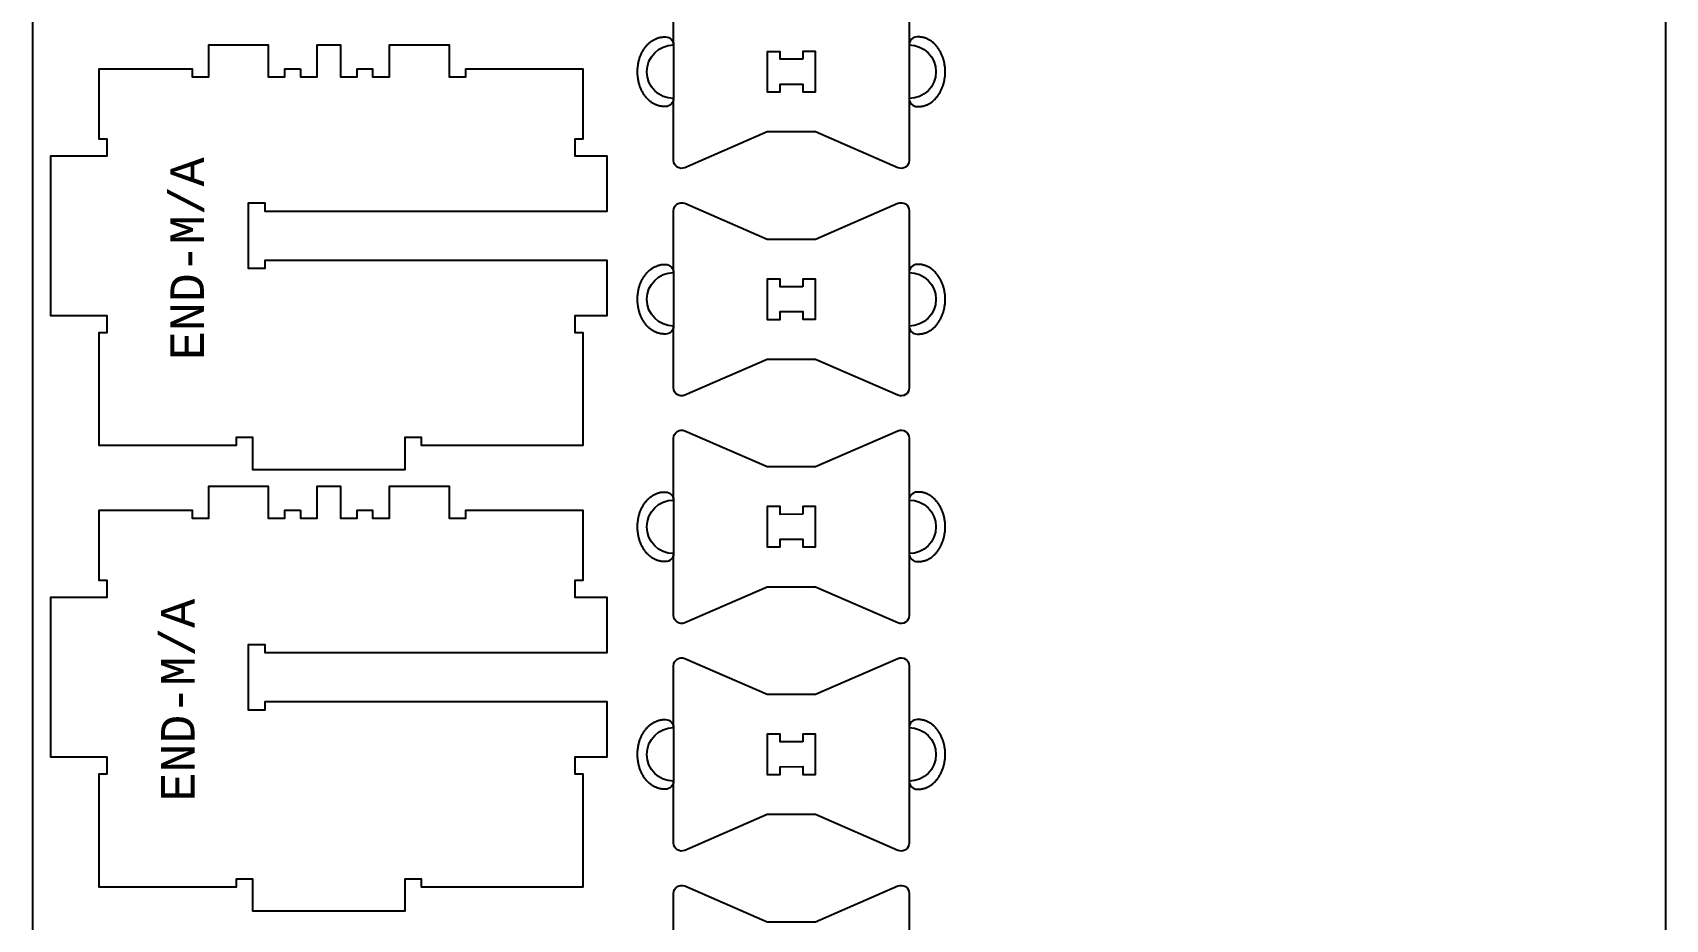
# Model space of a CAD drawing. Extents: x -30 to 12678, y 0 to 23683.
# Drawn here: x 5029 to 6249, y 1956 to 2619 of the extents above; entities that cross this region are included whole.
import ezdxf

# ---------------------------------------------------------------- set-up
doc = ezdxf.new("R2010")
doc.units = 0
for name, color, linetype in [('0_SHEET_SPRUCEPLY_2440X122', 1, 'CONTINUOUS'), ('1_ANYTOOL_1MMDEEP_LABELS_S', 2, 'CONTINUOUS'), ('3_ANYTOOL_CUTTHROUGH_INSID', 4, 'CONTINUOUS'), ('4_ANYTOOL_CUTTHROUGH_OUTSI', 5, 'CONTINUOUS'), ('5_ANYTOOL_HALF_MILL_9MM_IN', 3, 'CONTINUOUS')]:
    doc.layers.add(name, color=color, linetype=linetype)
doc.styles.add('MONOTXT_REGULAR', font='')
doc.styles.get('MONOTXT_REGULAR').set_extended_font_data('Monotxt')

msp = doc.modelspace()

# ---------------------------------------------------------------- linework, layer by layer
at = {"layer": '0_SHEET_SPRUCEPLY_2440X122'}
msp.add_lwpolyline([(6249.3, 1290.9), (5029.3, 1290.9), (5029.3, 3730.9), (6249.3, 3730.9)], close=True, dxfattribs=at)
at = {"layer": '3_ANYTOOL_CUTTHROUGH_INSID'}
for points in [[(5604.7, 2598.8), (5587.7, 2598.8), (5587.7, 2604.5), (5578.2, 2604.5), (5578.2, 2574.5), (5587.7, 2574.5), (5587.7, 2580.3), (5604.7, 2580.3), (5604.7, 2574.6), (5614.2, 2574.6), (5614.2, 2604.6), (5604.7, 2604.6)], [(5604.7, 2428.9), (5587.7, 2428.8), (5587.7, 2434.6), (5578.2, 2434.6), (5578.2, 2404.5), (5587.7, 2404.5), (5587.7, 2410.3), (5604.7, 2410.4), (5604.7, 2404.6), (5614.2, 2404.6), (5614.2, 2434.6), (5604.7, 2434.6)], [(5604.7, 2258.9), (5587.7, 2258.8), (5587.7, 2264.6), (5578.2, 2264.6), (5578.2, 2234.5), (5587.7, 2234.5), (5587.7, 2240.3), (5604.7, 2240.4), (5604.7, 2234.6), (5614.2, 2234.6), (5614.2, 2264.6), (5604.7, 2264.6)], [(5604.7, 2088.9), (5587.7, 2088.8), (5587.7, 2094.6), (5578.2, 2094.6), (5578.2, 2064.5), (5587.7, 2064.5), (5587.7, 2070.3), (5604.7, 2070.4), (5604.7, 2064.6), (5614.2, 2064.6), (5614.2, 2094.6), (5604.7, 2094.6)]]:
    msp.add_lwpolyline(points, close=True, dxfattribs=at)
at = {"layer": '4_ANYTOOL_CUTTHROUGH_OUTSI'}
for points in [[(5684.2, 2523.3, -0.539734), (5675.8, 2517.8), (5614.2, 2544.5), (5578.2, 2544.5), (5516.6, 2517.8, -0.539734), (5508.2, 2523.3), (5508.2, 2569.5, -1), (5508.2, 2609.5), (5508.2, 2655.7, -0.539734), (5516.6, 2661.2), (5578.2, 2634.5), (5614.2, 2634.5), (5675.8, 2661.2, -0.539734), (5684.2, 2655.7), (5684.2, 2609.5, -1), (5684.2, 2569.5)], [(5684.2, 2353.3, -0.539734), (5675.8, 2347.8), (5614.2, 2374.5), (5578.2, 2374.5), (5516.6, 2347.8, -0.539734), (5508.2, 2353.3), (5508.2, 2399.5, -1), (5508.2, 2439.5), (5508.2, 2485.7, -0.539734), (5516.6, 2491.2), (5578.2, 2464.5), (5614.2, 2464.5), (5675.8, 2491.2, -0.539734), (5684.2, 2485.7), (5684.2, 2439.5, -1), (5684.2, 2399.5)], [(5684.2, 2183.3, -0.539734), (5675.8, 2177.8), (5614.2, 2204.5), (5578.2, 2204.5), (5516.6, 2177.8, -0.539734), (5508.2, 2183.3), (5508.2, 2229.5, -1), (5508.2, 2269.5), (5508.2, 2315.7, -0.539734), (5516.6, 2321.2), (5578.2, 2294.5), (5614.2, 2294.5), (5675.8, 2321.2, -0.539734), (5684.2, 2315.7), (5684.2, 2269.5, -1), (5684.2, 2229.5)], [(5684.2, 2013.3, -0.539734), (5675.8, 2007.8), (5614.2, 2034.5), (5578.2, 2034.5), (5516.6, 2007.8, -0.539734), (5508.2, 2013.3), (5508.2, 2059.5, -1), (5508.2, 2099.5), (5508.2, 2145.7, -0.539734), (5516.6, 2151.2), (5578.2, 2124.5), (5614.2, 2124.5), (5675.8, 2151.2, -0.539734), (5684.2, 2145.7), (5684.2, 2099.5, -1), (5684.2, 2059.5)], [(5684.2, 1843.3, -0.539734), (5675.8, 1837.8), (5614.2, 1864.5), (5578.2, 1864.5), (5516.6, 1837.8, -0.539734), (5508.2, 1843.3), (5508.2, 1889.5, -1), (5508.2, 1929.5), (5508.2, 1975.7, -0.539734), (5516.6, 1981.2), (5578.2, 1954.5), (5614.2, 1954.5), (5675.8, 1981.2, -0.539734), (5684.2, 1975.7), (5684.2, 1929.5, -1), (5684.2, 1889.5)]]:
    msp.add_lwpolyline(points, format="xyb", close=True, dxfattribs=at)
for points in [[(5229.3, 2591.7), (5229.3, 2585.7), (5241.8, 2585.7), (5241.8, 2609.7), (5259.3, 2609.7), (5259.3, 2585.7), (5271.8, 2585.7), (5271.8, 2591.7), (5283.3, 2591.7), (5283.3, 2585.7), (5295.8, 2585.7), (5295.8, 2609.7), (5340.4, 2609.7), (5340.4, 2585.7), (5352.9, 2585.7), (5352.9, 2591.7), (5440.4, 2591.7), (5440.4, 2539.2), (5434.4, 2539.2), (5434.4, 2526.7), (5458.4, 2526.7), (5458.4, 2485.2), (5202.9, 2485.2), (5202.9, 2491.2), (5190.4, 2491.2), (5190.4, 2442.7), (5202.9, 2442.7), (5202.9, 2448.7), (5458.4, 2448.7), (5458.4, 2407.2), (5434.4, 2407.2), (5434.4, 2394.7), (5440.4, 2394.7), (5440.4, 2310.2), (5422.6, 2310.2), (5319.9, 2310.2), (5319.9, 2316.2), (5307.4, 2316.2), (5307.4, 2292.2), (5193.9, 2292.2), (5193.9, 2316.2), (5181.4, 2316.2), (5181.4, 2310.2), (5078.9, 2310.2), (5078.9, 2394.7), (5084.9, 2394.7), (5084.9, 2407.2), (5042.9, 2407.2), (5042.9, 2526.7), (5084.9, 2526.7), (5084.9, 2539.2), (5078.9, 2539.2), (5078.9, 2591.7), (5148.4, 2591.7), (5148.4, 2585.7), (5160.9, 2585.7), (5160.9, 2609.7), (5205.3, 2609.7), (5205.3, 2585.7), (5217.8, 2585.7), (5217.8, 2591.7)], [(5229.3, 2261.9), (5229.3, 2255.9), (5241.8, 2255.9), (5241.8, 2279.9), (5259.3, 2279.9), (5259.3, 2255.9), (5271.8, 2255.9), (5271.8, 2261.9), (5283.3, 2261.9), (5283.3, 2255.9), (5295.8, 2255.9), (5295.8, 2279.9), (5340.4, 2279.9), (5340.4, 2255.9), (5352.9, 2255.9), (5352.9, 2261.9), (5440.4, 2261.9), (5440.4, 2209.4), (5434.4, 2209.4), (5434.4, 2196.9), (5458.4, 2196.9), (5458.4, 2155.4), (5202.9, 2155.4), (5202.9, 2161.4), (5190.4, 2161.4), (5190.4, 2112.9), (5202.9, 2112.9), (5202.9, 2118.9), (5458.4, 2118.9), (5458.4, 2077.4), (5434.4, 2077.4), (5434.4, 2064.9), (5440.4, 2064.9), (5440.4, 1980.4), (5422.6, 1980.4), (5319.9, 1980.4), (5319.9, 1986.4), (5307.4, 1986.4), (5307.4, 1962.4), (5193.9, 1962.4), (5193.9, 1986.4), (5181.4, 1986.4), (5181.4, 1980.4), (5078.9, 1980.4), (5078.9, 2064.9), (5084.9, 2064.9), (5084.9, 2077.4), (5042.9, 2077.4), (5042.9, 2196.9), (5084.9, 2196.9), (5084.9, 2209.4), (5078.9, 2209.4), (5078.9, 2261.9), (5148.4, 2261.9), (5148.4, 2255.9), (5160.9, 2255.9), (5160.9, 2279.9), (5205.3, 2279.9), (5205.3, 2255.9), (5217.8, 2255.9), (5217.8, 2261.9)]]:
    msp.add_lwpolyline(points, close=True, dxfattribs=at)
at = {"layer": '5_ANYTOOL_HALF_MILL_9MM_IN'}
for points in [[(5501.2, 2563.5), (5500.8, 2563.5), (5500.3, 2563.5), (5499.9, 2563.6), (5499.4, 2563.6), (5499, 2563.7), (5498.5, 2563.7), (5498, 2563.8), (5497.6, 2563.9), (5497.1, 2564.1), (5496.6, 2564.2), (5496.2, 2564.3), (5495.7, 2564.5), (5495.3, 2564.7), (5494.8, 2564.9), (5494.3, 2565.1), (5493.9, 2565.3), (5493.4, 2565.6), (5492.9, 2565.8), (5492.5, 2566.1), (5492, 2566.4), (5491.6, 2566.7), (5491.2, 2567), (5490.7, 2567.4), (5490.3, 2567.7), (5489.9, 2568.1), (5489.4, 2568.5), (5489, 2568.9), (5488.6, 2569.3), (5488.2, 2569.8), (5487.8, 2570.2), (5487.5, 2570.7), (5487.1, 2571.1), (5486.7, 2571.6), (5486.4, 2572.1), (5486, 2572.6), (5485.7, 2573.1), (5485.4, 2573.6), (5485.1, 2574.2), (5484.8, 2574.7), (5484.5, 2575.3), (5484.2, 2575.8), (5484, 2576.4), (5483.7, 2577), (5483.5, 2577.6), (5483.2, 2578.2), (5483, 2578.7), (5482.8, 2579.3), (5482.6, 2579.9), (5482.5, 2580.5), (5482.3, 2581.1), (5482.2, 2581.7), (5482, 2582.4), (5481.9, 2583), (5481.8, 2583.6), (5481.7, 2584.2), (5481.6, 2584.8), (5481.5, 2585.4), (5481.4, 2586), (5481.4, 2586.6), (5481.3, 2587.2), (5481.3, 2587.8), (5481.3, 2588.3), (5481.2, 2589.5), (5481.3, 2590.7), (5481.3, 2591.3), (5481.3, 2591.8), (5481.4, 2592.4), (5481.4, 2593), (5481.5, 2593.6), (5481.6, 2594.2), (5481.7, 2594.8), (5481.8, 2595.4), (5481.9, 2596.1), (5482, 2596.7), (5482.2, 2597.3), (5482.3, 2597.9), (5482.5, 2598.5), (5482.6, 2599.1), (5482.8, 2599.7), (5483, 2600.3), (5483.3, 2600.9), (5483.5, 2601.4), (5483.7, 2602), (5484, 2602.6), (5484.2, 2603.2), (5484.5, 2603.7), (5484.8, 2604.3), (5485.1, 2604.8), (5485.4, 2605.4), (5485.7, 2605.9), (5486, 2606.4), (5486.4, 2606.9), (5486.7, 2607.4), (5487.1, 2607.9), (5487.5, 2608.4), (5487.9, 2608.8), (5488.2, 2609.3), (5488.6, 2609.7), (5489, 2610.1), (5489.5, 2610.5), (5489.9, 2610.9), (5490.3, 2611.3), (5490.7, 2611.6), (5491.2, 2612), (5491.6, 2612.3), (5492.1, 2612.6), (5492.5, 2612.9), (5493, 2613.2), (5493.4, 2613.4), (5493.9, 2613.7), (5494.4, 2613.9), (5494.8, 2614.1), (5495.3, 2614.3), (5495.8, 2614.5), (5496.2, 2614.7), (5496.7, 2614.8), (5497.2, 2615), (5497.6, 2615.1), (5498.1, 2615.2), (5498.5, 2615.3), (5499, 2615.3), (5499.5, 2615.4), (5499.9, 2615.4), (5500.4, 2615.5), (5500.8, 2615.5), (5501.3, 2615.5), (5502.2, 2615.5, -0.413668), (5508.2, 2609.5), (5508.2, 2569.5, -0.41476), (5502.2, 2563.5)], [(5691.2, 2563.5), (5691.6, 2563.5), (5692.1, 2563.5), (5692.5, 2563.6), (5693, 2563.6), (5693.4, 2563.7), (5693.9, 2563.7), (5694.4, 2563.8), (5694.8, 2563.9), (5695.3, 2564.1), (5695.8, 2564.2), (5696.2, 2564.3), (5696.7, 2564.5), (5697.2, 2564.7), (5697.6, 2564.9), (5698.1, 2565.1), (5698.5, 2565.3), (5699, 2565.6), (5699.5, 2565.8), (5699.9, 2566.1), (5700.4, 2566.4), (5700.8, 2566.7), (5701.3, 2567), (5701.7, 2567.4), (5702.1, 2567.7), (5702.5, 2568.1), (5703, 2568.5), (5703.4, 2568.9), (5703.8, 2569.3), (5704.2, 2569.8), (5704.6, 2570.2), (5704.9, 2570.7), (5705.3, 2571.1), (5705.7, 2571.6), (5706, 2572.1), (5706.4, 2572.6), (5706.7, 2573.1), (5707, 2573.6), (5707.3, 2574.2), (5707.6, 2574.7), (5707.9, 2575.3), (5708.2, 2575.8), (5708.4, 2576.4), (5708.7, 2577), (5708.9, 2577.6), (5709.2, 2578.2), (5709.4, 2578.7), (5709.6, 2579.3), (5709.8, 2579.9), (5709.9, 2580.5), (5710.1, 2581.1), (5710.3, 2581.7), (5710.4, 2582.4), (5710.5, 2583), (5710.6, 2583.6), (5710.7, 2584.2), (5710.8, 2584.8), (5710.9, 2585.4), (5711, 2586), (5711, 2586.6), (5711.1, 2587.2), (5711.1, 2587.8), (5711.1, 2588.3), (5711.2, 2589.5), (5711.1, 2590.7), (5711.1, 2591.3), (5711.1, 2591.8), (5711, 2592.4), (5711, 2593), (5710.9, 2593.6), (5710.8, 2594.2), (5710.7, 2594.8), (5710.6, 2595.4), (5710.5, 2596.1), (5710.4, 2596.7), (5710.3, 2597.3), (5710.1, 2597.9), (5709.9, 2598.5), (5709.8, 2599.1), (5709.6, 2599.7), (5709.4, 2600.3), (5709.2, 2600.9), (5708.9, 2601.4), (5708.7, 2602), (5708.4, 2602.6), (5708.2, 2603.2), (5707.9, 2603.7), (5707.6, 2604.3), (5707.3, 2604.8), (5707, 2605.4), (5706.7, 2605.9), (5706.4, 2606.4), (5706, 2606.9), (5705.7, 2607.4), (5705.3, 2607.9), (5704.9, 2608.4), (5704.5, 2608.8), (5704.2, 2609.3), (5703.8, 2609.7), (5703.4, 2610.1), (5702.9, 2610.5), (5702.5, 2610.9), (5702.1, 2611.3), (5701.7, 2611.6), (5701.2, 2612), (5700.8, 2612.3), (5700.3, 2612.6), (5699.9, 2612.9), (5699.4, 2613.2), (5699, 2613.4), (5698.5, 2613.7), (5698, 2613.9), (5697.6, 2614.1), (5697.1, 2614.3), (5696.6, 2614.5), (5696.2, 2614.7), (5695.7, 2614.8), (5695.2, 2615), (5694.8, 2615.1), (5694.3, 2615.2), (5693.9, 2615.3), (5693.4, 2615.3), (5692.9, 2615.4), (5692.5, 2615.4), (5692, 2615.5), (5691.6, 2615.5), (5691.1, 2615.5), (5690.2, 2615.5, 0.413668), (5684.2, 2609.5), (5684.2, 2569.5, 0.41476), (5690.2, 2563.5)], [(5501.2, 2393.5), (5500.8, 2393.5), (5500.3, 2393.6), (5499.9, 2393.6), (5499.4, 2393.6), (5499, 2393.7), (5498.5, 2393.8), (5498, 2393.9), (5497.6, 2394), (5497.1, 2394.1), (5496.6, 2394.2), (5496.2, 2394.4), (5495.7, 2394.5), (5495.3, 2394.7), (5494.8, 2394.9), (5494.3, 2395.1), (5493.9, 2395.3), (5493.4, 2395.6), (5492.9, 2395.9), (5492.5, 2396.1), (5492, 2396.4), (5491.6, 2396.7), (5491.2, 2397.1), (5490.7, 2397.4), (5490.3, 2397.8), (5489.9, 2398.1), (5489.4, 2398.5), (5489, 2398.9), (5488.6, 2399.3), (5488.2, 2399.8), (5487.8, 2400.2), (5487.5, 2400.7), (5487.1, 2401.1), (5486.7, 2401.6), (5486.4, 2402.1), (5486, 2402.6), (5485.7, 2403.1), (5485.4, 2403.7), (5485.1, 2404.2), (5484.8, 2404.7), (5484.5, 2405.3), (5484.2, 2405.9), (5484, 2406.4), (5483.7, 2407), (5483.5, 2407.6), (5483.2, 2408.2), (5483, 2408.8), (5482.8, 2409.4), (5482.6, 2410), (5482.5, 2410.6), (5482.3, 2411.2), (5482.2, 2411.8), (5482, 2412.4), (5481.9, 2413), (5481.8, 2413.6), (5481.7, 2414.2), (5481.6, 2414.8), (5481.5, 2415.4), (5481.4, 2416), (5481.4, 2416.6), (5481.3, 2417.2), (5481.3, 2417.8), (5481.3, 2418.4), (5481.2, 2419.5), (5481.3, 2420.7), (5481.3, 2421.3), (5481.3, 2421.9), (5481.4, 2422.5), (5481.4, 2423.1), (5481.5, 2423.7), (5481.6, 2424.3), (5481.7, 2424.9), (5481.8, 2425.5), (5481.9, 2426.1), (5482, 2426.7), (5482.2, 2427.3), (5482.3, 2427.9), (5482.5, 2428.5), (5482.6, 2429.1), (5482.8, 2429.7), (5483, 2430.3), (5483.3, 2430.9), (5483.5, 2431.5), (5483.7, 2432), (5484, 2432.6), (5484.2, 2433.2), (5484.5, 2433.8), (5484.8, 2434.3), (5485.1, 2434.9), (5485.4, 2435.4), (5485.7, 2435.9), (5486, 2436.4), (5486.4, 2436.9), (5486.7, 2437.4), (5487.1, 2437.9), (5487.5, 2438.4), (5487.9, 2438.8), (5488.2, 2439.3), (5488.6, 2439.7), (5489, 2440.1), (5489.5, 2440.5), (5489.9, 2440.9), (5490.3, 2441.3), (5490.7, 2441.6), (5491.2, 2442), (5491.6, 2442.3), (5492.1, 2442.6), (5492.5, 2442.9), (5493, 2443.2), (5493.4, 2443.5), (5493.9, 2443.7), (5494.4, 2443.9), (5494.8, 2444.1), (5495.3, 2444.3), (5495.8, 2444.5), (5496.2, 2444.7), (5496.7, 2444.8), (5497.2, 2445), (5497.6, 2445.1), (5498.1, 2445.2), (5498.5, 2445.3), (5499, 2445.4), (5499.5, 2445.4), (5499.9, 2445.5), (5500.4, 2445.5), (5500.8, 2445.5), (5501.3, 2445.5), (5502.2, 2445.5, -0.413668), (5508.2, 2439.5), (5508.2, 2399.5, -0.41476), (5502.2, 2393.5)], [(5691.2, 2393.5), (5691.6, 2393.5), (5692.1, 2393.6), (5692.5, 2393.6), (5693, 2393.6), (5693.4, 2393.7), (5693.9, 2393.8), (5694.4, 2393.9), (5694.8, 2394), (5695.3, 2394.1), (5695.8, 2394.2), (5696.2, 2394.4), (5696.7, 2394.5), (5697.2, 2394.7), (5697.6, 2394.9), (5698.1, 2395.1), (5698.5, 2395.3), (5699, 2395.6), (5699.5, 2395.9), (5699.9, 2396.1), (5700.4, 2396.4), (5700.8, 2396.7), (5701.3, 2397.1), (5701.7, 2397.4), (5702.1, 2397.8), (5702.5, 2398.1), (5703, 2398.5), (5703.4, 2398.9), (5703.8, 2399.3), (5704.2, 2399.8), (5704.6, 2400.2), (5704.9, 2400.7), (5705.3, 2401.1), (5705.7, 2401.6), (5706, 2402.1), (5706.4, 2402.6), (5706.7, 2403.1), (5707, 2403.7), (5707.3, 2404.2), (5707.6, 2404.7), (5707.9, 2405.3), (5708.2, 2405.9), (5708.4, 2406.4), (5708.7, 2407), (5708.9, 2407.6), (5709.2, 2408.2), (5709.4, 2408.8), (5709.6, 2409.4), (5709.8, 2410), (5709.9, 2410.6), (5710.1, 2411.2), (5710.3, 2411.8), (5710.4, 2412.4), (5710.5, 2413), (5710.6, 2413.6), (5710.7, 2414.2), (5710.8, 2414.8), (5710.9, 2415.4), (5711, 2416), (5711, 2416.6), (5711.1, 2417.2), (5711.1, 2417.8), (5711.1, 2418.4), (5711.2, 2419.5), (5711.1, 2420.7), (5711.1, 2421.3), (5711.1, 2421.9), (5711, 2422.5), (5711, 2423.1), (5710.9, 2423.7), (5710.8, 2424.3), (5710.7, 2424.9), (5710.6, 2425.5), (5710.5, 2426.1), (5710.4, 2426.7), (5710.3, 2427.3), (5710.1, 2427.9), (5709.9, 2428.5), (5709.8, 2429.1), (5709.6, 2429.7), (5709.4, 2430.3), (5709.2, 2430.9), (5708.9, 2431.5), (5708.7, 2432), (5708.4, 2432.6), (5708.2, 2433.2), (5707.9, 2433.8), (5707.6, 2434.3), (5707.3, 2434.9), (5707, 2435.4), (5706.7, 2435.9), (5706.4, 2436.4), (5706, 2436.9), (5705.7, 2437.4), (5705.3, 2437.9), (5704.9, 2438.4), (5704.5, 2438.8), (5704.2, 2439.3), (5703.8, 2439.7), (5703.4, 2440.1), (5702.9, 2440.5), (5702.5, 2440.9), (5702.1, 2441.3), (5701.7, 2441.6), (5701.2, 2442), (5700.8, 2442.3), (5700.3, 2442.6), (5699.9, 2442.9), (5699.4, 2443.2), (5699, 2443.5), (5698.5, 2443.7), (5698, 2443.9), (5697.6, 2444.1), (5697.1, 2444.3), (5696.6, 2444.5), (5696.2, 2444.7), (5695.7, 2444.8), (5695.2, 2445), (5694.8, 2445.1), (5694.3, 2445.2), (5693.9, 2445.3), (5693.4, 2445.4), (5692.9, 2445.4), (5692.5, 2445.5), (5692, 2445.5), (5691.6, 2445.5), (5691.1, 2445.5), (5690.2, 2445.5, 0.413668), (5684.2, 2439.5), (5684.2, 2399.5, 0.41476), (5690.2, 2393.5)], [(5501.2, 2223.5), (5500.8, 2223.5), (5500.3, 2223.6), (5499.9, 2223.6), (5499.4, 2223.6), (5499, 2223.7), (5498.5, 2223.8), (5498, 2223.9), (5497.6, 2224), (5497.1, 2224.1), (5496.6, 2224.2), (5496.2, 2224.4), (5495.7, 2224.5), (5495.3, 2224.7), (5494.8, 2224.9), (5494.3, 2225.1), (5493.9, 2225.3), (5493.4, 2225.6), (5492.9, 2225.9), (5492.5, 2226.1), (5492, 2226.4), (5491.6, 2226.7), (5491.2, 2227.1), (5490.7, 2227.4), (5490.3, 2227.8), (5489.9, 2228.1), (5489.4, 2228.5), (5489, 2228.9), (5488.6, 2229.3), (5488.2, 2229.8), (5487.8, 2230.2), (5487.5, 2230.7), (5487.1, 2231.1), (5486.7, 2231.6), (5486.4, 2232.1), (5486, 2232.6), (5485.7, 2233.1), (5485.4, 2233.7), (5485.1, 2234.2), (5484.8, 2234.7), (5484.5, 2235.3), (5484.2, 2235.9), (5484, 2236.4), (5483.7, 2237), (5483.5, 2237.6), (5483.2, 2238.2), (5483, 2238.8), (5482.8, 2239.4), (5482.6, 2240), (5482.5, 2240.6), (5482.3, 2241.2), (5482.2, 2241.8), (5482, 2242.4), (5481.9, 2243), (5481.8, 2243.6), (5481.7, 2244.2), (5481.6, 2244.8), (5481.5, 2245.4), (5481.4, 2246), (5481.4, 2246.6), (5481.3, 2247.2), (5481.3, 2247.8), (5481.3, 2248.4), (5481.2, 2249.5), (5481.3, 2250.7), (5481.3, 2251.3), (5481.3, 2251.9), (5481.4, 2252.5), (5481.4, 2253.1), (5481.5, 2253.7), (5481.6, 2254.3), (5481.7, 2254.9), (5481.8, 2255.5), (5481.9, 2256.1), (5482, 2256.7), (5482.2, 2257.3), (5482.3, 2257.9), (5482.5, 2258.5), (5482.6, 2259.1), (5482.8, 2259.7), (5483, 2260.3), (5483.3, 2260.9), (5483.5, 2261.5), (5483.7, 2262), (5484, 2262.6), (5484.2, 2263.2), (5484.5, 2263.8), (5484.8, 2264.3), (5485.1, 2264.9), (5485.4, 2265.4), (5485.7, 2265.9), (5486, 2266.4), (5486.4, 2266.9), (5486.7, 2267.4), (5487.1, 2267.9), (5487.5, 2268.4), (5487.9, 2268.8), (5488.2, 2269.3), (5488.6, 2269.7), (5489, 2270.1), (5489.5, 2270.5), (5489.9, 2270.9), (5490.3, 2271.3), (5490.7, 2271.6), (5491.2, 2272), (5491.6, 2272.3), (5492.1, 2272.6), (5492.5, 2272.9), (5493, 2273.2), (5493.4, 2273.5), (5493.9, 2273.7), (5494.4, 2273.9), (5494.8, 2274.1), (5495.3, 2274.3), (5495.8, 2274.5), (5496.2, 2274.7), (5496.7, 2274.8), (5497.2, 2275), (5497.6, 2275.1), (5498.1, 2275.2), (5498.5, 2275.3), (5499, 2275.4), (5499.5, 2275.4), (5499.9, 2275.5), (5500.4, 2275.5), (5500.8, 2275.5), (5501.3, 2275.5), (5502.2, 2275.5, -0.413668), (5508.2, 2269.5), (5508.2, 2229.5, -0.41476), (5502.2, 2223.5)], [(5691.2, 2223.5), (5691.6, 2223.5), (5692.1, 2223.6), (5692.5, 2223.6), (5693, 2223.6), (5693.4, 2223.7), (5693.9, 2223.8), (5694.4, 2223.9), (5694.8, 2224), (5695.3, 2224.1), (5695.8, 2224.2), (5696.2, 2224.4), (5696.7, 2224.5), (5697.2, 2224.7), (5697.6, 2224.9), (5698.1, 2225.1), (5698.5, 2225.3), (5699, 2225.6), (5699.5, 2225.9), (5699.9, 2226.1), (5700.4, 2226.4), (5700.8, 2226.7), (5701.3, 2227.1), (5701.7, 2227.4), (5702.1, 2227.8), (5702.5, 2228.1), (5703, 2228.5), (5703.4, 2228.9), (5703.8, 2229.3), (5704.2, 2229.8), (5704.6, 2230.2), (5704.9, 2230.7), (5705.3, 2231.1), (5705.7, 2231.6), (5706, 2232.1), (5706.4, 2232.6), (5706.7, 2233.1), (5707, 2233.7), (5707.3, 2234.2), (5707.6, 2234.7), (5707.9, 2235.3), (5708.2, 2235.9), (5708.4, 2236.4), (5708.7, 2237), (5708.9, 2237.6), (5709.2, 2238.2), (5709.4, 2238.8), (5709.6, 2239.4), (5709.8, 2240), (5709.9, 2240.6), (5710.1, 2241.2), (5710.3, 2241.8), (5710.4, 2242.4), (5710.5, 2243), (5710.6, 2243.6), (5710.7, 2244.2), (5710.8, 2244.8), (5710.9, 2245.4), (5711, 2246), (5711, 2246.6), (5711.1, 2247.2), (5711.1, 2247.8), (5711.1, 2248.4), (5711.2, 2249.5), (5711.1, 2250.7), (5711.1, 2251.3), (5711.1, 2251.9), (5711, 2252.5), (5711, 2253.1), (5710.9, 2253.7), (5710.8, 2254.3), (5710.7, 2254.9), (5710.6, 2255.5), (5710.5, 2256.1), (5710.4, 2256.7), (5710.3, 2257.3), (5710.1, 2257.9), (5709.9, 2258.5), (5709.8, 2259.1), (5709.6, 2259.7), (5709.4, 2260.3), (5709.2, 2260.9), (5708.9, 2261.5), (5708.7, 2262), (5708.4, 2262.6), (5708.2, 2263.2), (5707.9, 2263.8), (5707.6, 2264.3), (5707.3, 2264.9), (5707, 2265.4), (5706.7, 2265.9), (5706.4, 2266.4), (5706, 2266.9), (5705.7, 2267.4), (5705.3, 2267.9), (5704.9, 2268.4), (5704.5, 2268.8), (5704.2, 2269.3), (5703.8, 2269.7), (5703.4, 2270.1), (5702.9, 2270.5), (5702.5, 2270.9), (5702.1, 2271.3), (5701.7, 2271.6), (5701.2, 2272), (5700.8, 2272.3), (5700.3, 2272.6), (5699.9, 2272.9), (5699.4, 2273.2), (5699, 2273.5), (5698.5, 2273.7), (5698, 2273.9), (5697.6, 2274.1), (5697.1, 2274.3), (5696.6, 2274.5), (5696.2, 2274.7), (5695.7, 2274.8), (5695.2, 2275), (5694.8, 2275.1), (5694.3, 2275.2), (5693.9, 2275.3), (5693.4, 2275.4), (5692.9, 2275.4), (5692.5, 2275.5), (5692, 2275.5), (5691.6, 2275.5), (5691.1, 2275.5), (5690.2, 2275.5, 0.413668), (5684.2, 2269.5), (5684.2, 2229.5, 0.41476), (5690.2, 2223.5)], [(5501.2, 2053.5), (5500.8, 2053.5), (5500.3, 2053.6), (5499.9, 2053.6), (5499.4, 2053.6), (5499, 2053.7), (5498.5, 2053.8), (5498, 2053.9), (5497.6, 2054), (5497.1, 2054.1), (5496.6, 2054.2), (5496.2, 2054.4), (5495.7, 2054.5), (5495.3, 2054.7), (5494.8, 2054.9), (5494.3, 2055.1), (5493.9, 2055.3), (5493.4, 2055.6), (5492.9, 2055.9), (5492.5, 2056.1), (5492, 2056.4), (5491.6, 2056.7), (5491.2, 2057.1), (5490.7, 2057.4), (5490.3, 2057.8), (5489.9, 2058.1), (5489.4, 2058.5), (5489, 2058.9), (5488.6, 2059.3), (5488.2, 2059.8), (5487.8, 2060.2), (5487.5, 2060.7), (5487.1, 2061.1), (5486.7, 2061.6), (5486.4, 2062.1), (5486, 2062.6), (5485.7, 2063.1), (5485.4, 2063.7), (5485.1, 2064.2), (5484.8, 2064.7), (5484.5, 2065.3), (5484.2, 2065.9), (5484, 2066.4), (5483.7, 2067), (5483.5, 2067.6), (5483.2, 2068.2), (5483, 2068.8), (5482.8, 2069.4), (5482.6, 2070), (5482.5, 2070.6), (5482.3, 2071.2), (5482.2, 2071.8), (5482, 2072.4), (5481.9, 2073), (5481.8, 2073.6), (5481.7, 2074.2), (5481.6, 2074.8), (5481.5, 2075.4), (5481.4, 2076), (5481.4, 2076.6), (5481.3, 2077.2), (5481.3, 2077.8), (5481.3, 2078.4), (5481.2, 2079.5), (5481.3, 2080.7), (5481.3, 2081.3), (5481.3, 2081.9), (5481.4, 2082.5), (5481.4, 2083.1), (5481.5, 2083.7), (5481.6, 2084.3), (5481.7, 2084.9), (5481.8, 2085.5), (5481.9, 2086.1), (5482, 2086.7), (5482.2, 2087.3), (5482.3, 2087.9), (5482.5, 2088.5), (5482.6, 2089.1), (5482.8, 2089.7), (5483, 2090.3), (5483.3, 2090.9), (5483.5, 2091.5), (5483.7, 2092), (5484, 2092.6), (5484.2, 2093.2), (5484.5, 2093.8), (5484.8, 2094.3), (5485.1, 2094.9), (5485.4, 2095.4), (5485.7, 2095.9), (5486, 2096.4), (5486.4, 2096.9), (5486.7, 2097.4), (5487.1, 2097.9), (5487.5, 2098.4), (5487.9, 2098.8), (5488.2, 2099.3), (5488.6, 2099.7), (5489, 2100.1), (5489.5, 2100.5), (5489.9, 2100.9), (5490.3, 2101.3), (5490.7, 2101.6), (5491.2, 2102), (5491.6, 2102.3), (5492.1, 2102.6), (5492.5, 2102.9), (5493, 2103.2), (5493.4, 2103.5), (5493.9, 2103.7), (5494.4, 2103.9), (5494.8, 2104.1), (5495.3, 2104.3), (5495.8, 2104.5), (5496.2, 2104.7), (5496.7, 2104.8), (5497.2, 2105), (5497.6, 2105.1), (5498.1, 2105.2), (5498.5, 2105.3), (5499, 2105.4), (5499.5, 2105.4), (5499.9, 2105.5), (5500.4, 2105.5), (5500.8, 2105.5), (5501.3, 2105.5), (5502.2, 2105.5, -0.413668), (5508.2, 2099.5), (5508.2, 2059.5, -0.41476), (5502.2, 2053.5)], [(5691.2, 2053.5), (5691.6, 2053.5), (5692.1, 2053.6), (5692.5, 2053.6), (5693, 2053.6), (5693.4, 2053.7), (5693.9, 2053.8), (5694.4, 2053.9), (5694.8, 2054), (5695.3, 2054.1), (5695.8, 2054.2), (5696.2, 2054.4), (5696.7, 2054.5), (5697.2, 2054.7), (5697.6, 2054.9), (5698.1, 2055.1), (5698.5, 2055.3), (5699, 2055.6), (5699.5, 2055.9), (5699.9, 2056.1), (5700.4, 2056.4), (5700.8, 2056.7), (5701.3, 2057.1), (5701.7, 2057.4), (5702.1, 2057.8), (5702.5, 2058.1), (5703, 2058.5), (5703.4, 2058.9), (5703.8, 2059.3), (5704.2, 2059.8), (5704.6, 2060.2), (5704.9, 2060.7), (5705.3, 2061.1), (5705.7, 2061.6), (5706, 2062.1), (5706.4, 2062.6), (5706.7, 2063.1), (5707, 2063.7), (5707.3, 2064.2), (5707.6, 2064.7), (5707.9, 2065.3), (5708.2, 2065.9), (5708.4, 2066.4), (5708.7, 2067), (5708.9, 2067.6), (5709.2, 2068.2), (5709.4, 2068.8), (5709.6, 2069.4), (5709.8, 2070), (5709.9, 2070.6), (5710.1, 2071.2), (5710.3, 2071.8), (5710.4, 2072.4), (5710.5, 2073), (5710.6, 2073.6), (5710.7, 2074.2), (5710.8, 2074.8), (5710.9, 2075.4), (5711, 2076), (5711, 2076.6), (5711.1, 2077.2), (5711.1, 2077.8), (5711.1, 2078.4), (5711.2, 2079.5), (5711.1, 2080.7), (5711.1, 2081.3), (5711.1, 2081.9), (5711, 2082.5), (5711, 2083.1), (5710.9, 2083.7), (5710.8, 2084.3), (5710.7, 2084.9), (5710.6, 2085.5), (5710.5, 2086.1), (5710.4, 2086.7), (5710.3, 2087.3), (5710.1, 2087.9), (5709.9, 2088.5), (5709.8, 2089.1), (5709.6, 2089.7), (5709.4, 2090.3), (5709.2, 2090.9), (5708.9, 2091.5), (5708.7, 2092), (5708.4, 2092.6), (5708.2, 2093.2), (5707.9, 2093.8), (5707.6, 2094.3), (5707.3, 2094.9), (5707, 2095.4), (5706.7, 2095.9), (5706.4, 2096.4), (5706, 2096.9), (5705.7, 2097.4), (5705.3, 2097.9), (5704.9, 2098.4), (5704.5, 2098.8), (5704.2, 2099.3), (5703.8, 2099.7), (5703.4, 2100.1), (5702.9, 2100.5), (5702.5, 2100.9), (5702.1, 2101.3), (5701.7, 2101.6), (5701.2, 2102), (5700.8, 2102.3), (5700.3, 2102.6), (5699.9, 2102.9), (5699.4, 2103.2), (5699, 2103.5), (5698.5, 2103.7), (5698, 2103.9), (5697.6, 2104.1), (5697.1, 2104.3), (5696.6, 2104.5), (5696.2, 2104.7), (5695.7, 2104.8), (5695.2, 2105), (5694.8, 2105.1), (5694.3, 2105.2), (5693.9, 2105.3), (5693.4, 2105.4), (5692.9, 2105.4), (5692.5, 2105.5), (5692, 2105.5), (5691.6, 2105.5), (5691.1, 2105.5), (5690.2, 2105.5, 0.413668), (5684.2, 2099.5), (5684.2, 2059.5, 0.41476), (5690.2, 2053.5)]]:
    msp.add_lwpolyline(points, format="xyb", close=True, dxfattribs=at)

# ---------------------------------------------------------------- texts
at = {"layer": '1_ANYTOOL_1MMDEEP_LABELS_S', "char_height": 25, "width": 386.216, "attachment_point": 5, "rotation": 90, "style": 'MONOTXT_REGULAR'}
for insert in [(5144.9, 2449.8), (5137.9, 2120)]:
    msp.add_mtext('END-M/A', dxfattribs=dict(at, insert=insert))

doc.saveas('drawing.dxf')
